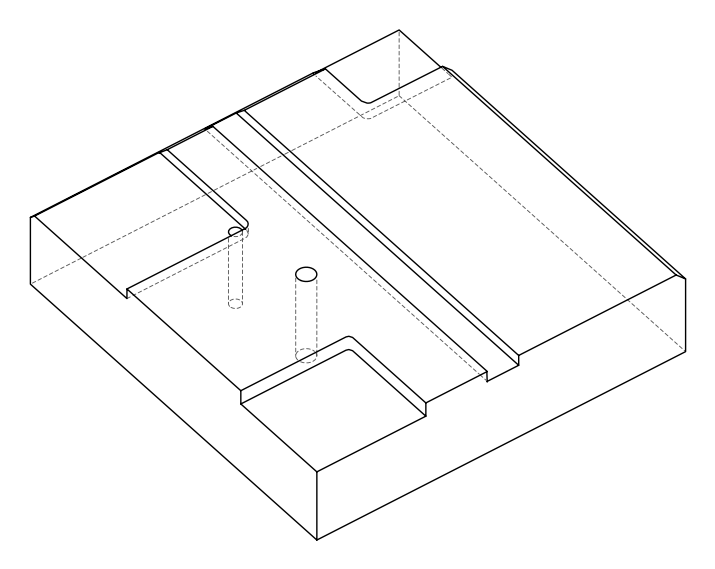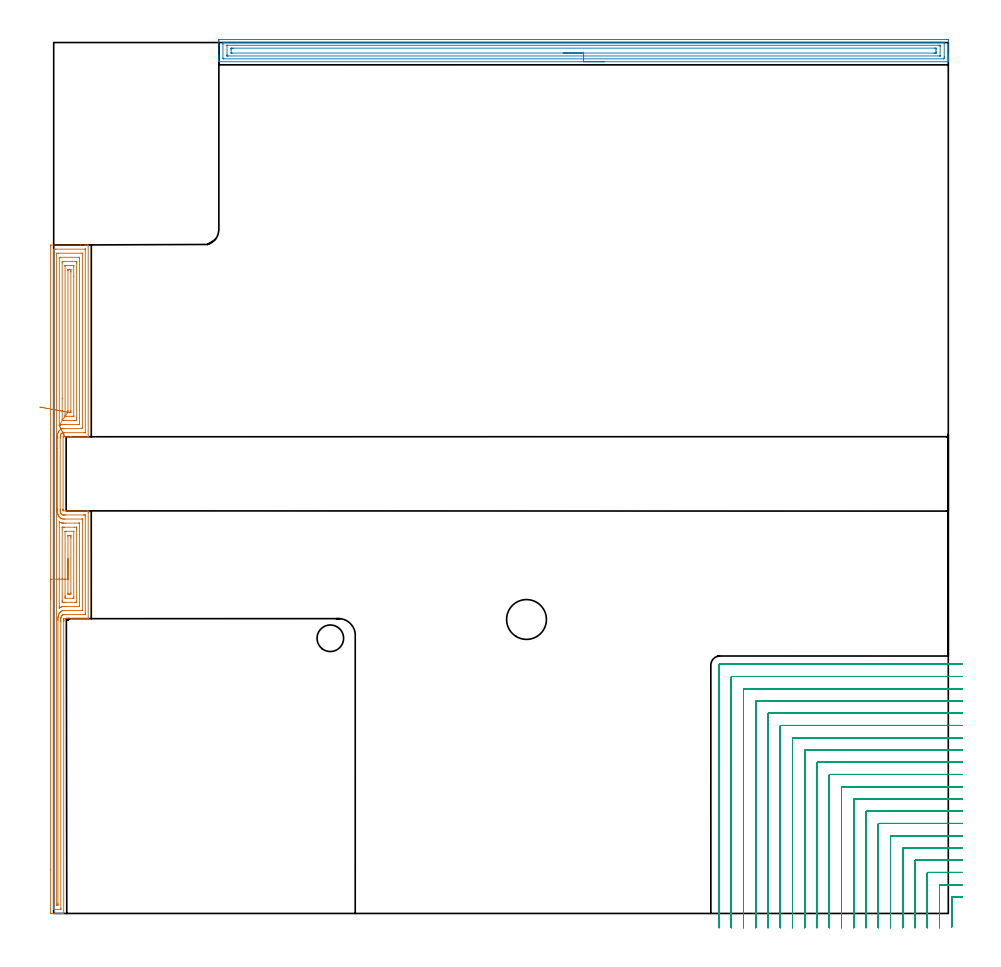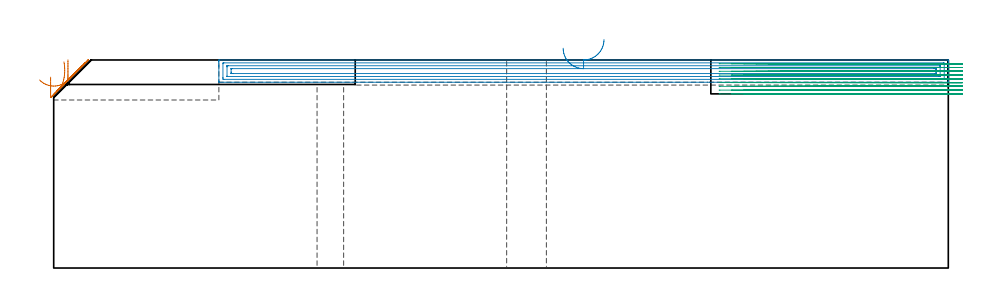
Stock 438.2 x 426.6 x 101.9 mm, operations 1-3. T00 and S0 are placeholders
(PLAN: 14 operations, 10 tool changes, 113.9 min)
(1 AREA_MILL | FG_CHAMFER_SURFACE | UGT0205_001 | 13.08 min | 55670 mm3)
(2 AREA_MILL_1 | FG_CHAMFER_SURFACE_1 | UGT0205_001 | 11.69 min | 21578 mm3)
(3 MILL_CORNER_NOTCH_RECTANGULAR | CORNER_NOTCH_RECTANGULAR | NXT0201_009 | Follow Part, ap 2, ae 75% | 52.9 min | 243412 mm3)
(4 MILL_CORNER_NOTCH_RECTANGULAR_1 | CORNER_NOTCH_RECTANGULAR_1 | UGT0201_132 | Follow Part, ap 3.5, ae 75% | 18.24 min | 235137 mm3)
(5 MILL_CORNER_NOTCH_RECTANGULAR_2 | CORNER_NOTCH_RECTANGULAR_2 | UGT0201_132 | Follow Part, ap 3.5, ae 75% | 11.95 min | 155379 mm3)
(6 MILL_RECTANGULAR_SLOT | SLOT_RECTANGULAR | UGT0201_004 | Follow Part, ap 8, ae 75% | 3.99 min | 190510 mm3)
(7 SPOT_DRILL | STEP1HOLE | NXT0321_9005460120000 | 0.03 min | 118 mm3)
(8 SPOT_DRILL_1 | STEP1HOLE_1 | NXT0321_9005460120000 | 0.05 min | 190 mm3)
(9 DRILL_BLIND_HOLE_INTO_CENTER | STEP1HOLE | UGT0301_198 | 0.06 min | 502 mm3)
(10 GUN_DRILL_THROUGH_HOLE | STEP1HOLE | UGT0307_003 | 0.45 min | 3038 mm3)
(11 DRILL_TO_ENLARGE_THROUGH_HOLE | STEP1HOLE | NXT0301_101 | 0.39 min | 8387 mm3)
(12 DRILL_BLIND_HOLE_INTO_CENTER_1 | STEP1HOLE_1 | UGT0301_198 | 0.06 min | 358 mm3)
(13 GUN_DRILL_THROUGH_HOLE_1 | STEP1HOLE_1 | UGT0307_003 | 0.51 min | 3526 mm3)
(14 SPADE_DRILL_TO_ENLARGE_THROUGH_HOLE | STEP1HOLE_1 | UGT0306_010 | 0.44 min | 26296 mm3)
(TOOL UGT0205_001 | Chamfer Mill 20 x 3 x 45 deg. | D20 FL50 Z2)
(TOOL NXT0201_009 | ENDMILL 8mm [2P460-0800-NA 1630] | D8 FL26 Z6)
(TOOL UGT0201_132 | Carbide End Mill 14.0 | D14 FL30 Z4)
(TOOL UGT0201_004 | End Mill 32 mm | D32 FL53 Z6)
(TOOL NXT0321_9005460120000 | NC Spot Drill, 142deg, 12mm, Carbide, Uncoated | D12 PA142 FL30 Z2)
(TOOL UGT0301_198 | Twist Drill 7.9 mm | D7.9 PA118 FL73 Z2)
(TOOL UGT0307_003 | Gun Drill 7 mm | D7 PA130 FL24 Z1)
(TOOL NXT0301_101 | Carbide Drill 13mm [860.1-1300-104A1-MM 2214] | D13 PA140 FL123 Z2)
(TOOL UGT0306_010 | Spade Drill 19.5mm | D19.5 PA132 FL10 Z2)
(OP 1 AREA_MILL)
G17 G21 G94 G90
T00 M6
G54
G17 G0 G90 X-1.5 Y153.7 S1061 M3
G43 Z111.9 H0
Z93.5
G94 G1 Y153.738 Z92.628 F250.
Y153.852 Z91.764
Y154.041 Z90.912
Y154.303 Z90.08
Y154.637 Z89.274
Y155.04 Z88.5
Y155.508 Z87.764
Y156.04 Z87.072
Y156.629 Z86.429
Y157.272 Z85.84
Y157.964 Z85.308
Y158.7 Z84.84
Y159.474 Z84.437
Y160.28 Z84.103
Y161.112 Z83.841
Y161.964 Z83.652
Y162.828 Z83.538
Y163.7 Z83.5
Y326.779
X-1.495 Y327.257 Z83.503
X-1.492 Y327.39 Z83.506
X-1.355 Y327.4 Z83.643
X13.24 Z98.235
X15.265 Z100.261
X15.608 Z100.603
X16.295 Z101.294
X16.578 Z101.577
X16.741 Y327.398 Z101.734
X16.898 Y327.39 Z101.888
X16.9 Y327.225 Z101.9
Y233.846
X16.894 Y233.51 Z101.892
X16.58 Y233.5 Z101.578
X8.579 Z93.578
X8.238 Z93.233
X4.891 Y233.501 Z89.885
X4.889 Y233.502
X4.885 Y233.501
X4.724 Y233.5 Z89.724
X4.6 Z89.6
Y197.944
X4.601 Y197.854 Z89.598
X4.6 Y197.764
Y197.757 Z89.6
X4.605 Y197.719 Z89.593
X4.604 Y197.7 Z89.595
X4.606 Y197.697 Z89.594
X4.605 Y197.694
X4.602 Y197.656 Z89.597
X4.6 Y197.445 Z89.6
Y197.2
X16.487 Z101.487
X16.893 Y197.19 Z101.893
X16.9 Y196.316 Z101.9
Y144.488
X16.895 Y144.41 Z101.891
X16.778 Y144.4 Z101.775
X5.064 Z90.063
X5.053 Z90.05
X5.05 Z90.048
X5.042 Z90.042
X4.9 Z89.9
Y143.821
X4.906 Y143.594 Z89.889
X4.902 Y143.591 Z89.893
X4.9 Y143.567 Z89.9
Y143.541
X4.901 Y143.54 Z89.896
X4.909 Y143.536 Z89.884
X4.905 Y143.522 Z89.89
X4.9 Y143.503 Z89.9
Y143.475 Z89.899
X4.899 Y143.459
X4.901 Y143.458 Z89.896
X4.909 Y143.455 Z89.881
Y143.437 Z89.882
X4.9 Y143.148 Z89.9
Y0.174
X4.898 Y0.01 Z89.889
X4.796 Y0.005 Z89.788
X4.342 Y0. Z89.341
X3.993 Z88.992
X3.306 Z88.302
X2.085 Z87.082
X0.67 Z85.666
X-1.069 Z83.927
X-1.492 Y0.01 Z83.505
X-1.496 Y0.206 Z83.502
X-1.499 Y0.621 Z83.501
X-1.5 Y21.374 Z83.5
Y163.7
X-0.086 Z84.914
X-0.085 Y324.866 Z84.915
X-0.084 Y324.992 Z84.916
X-0.079 Y325.367 Z84.921
X0.278 Y325.391 Z85.278
X0.67 Y325.396 Z85.67
X1.148 Y325.4 Z86.148
X15.406 Y325.399 Z100.406
X15.438 Y325.398 Z100.438
X15.473 Y325.393 Z100.473
X15.479 Y325.389 Z100.479
X15.482 Y325.382 Z100.482
X15.484 Y325.354 Z100.484
X15.486 Y325.116 Z100.486
Y324.992
X15.485 Y235.633 Z100.485
X15.484 Y235.537 Z100.484
X15.482 Y235.515 Z100.482
X15.481 Y235.511 Z100.481
X15.429 Y235.508 Z100.429
X15.254 Y235.503 Z100.254
X14.992 Y235.5 Z99.992
X14.861 Z99.861
X5.195 Z90.195
X5.064 Y235.498 Z90.064
X4.69 Y235.491 Z89.69
X4.507 Y235.486 Z89.507
X4.355 Y235.46 Z89.355
X4.185 Y235.402 Z89.185
X3.932 Y235.252 Z88.932
X3.797 Y235.134 Z88.797
X3.672 Y234.996 Z88.672
X3.499 Y234.74 Z88.499
X3.433 Y234.611 Z88.433
X3.306 Y234.288 Z88.306
X3.226 Y233.928 Z88.226
X3.214 Y233.846 Z88.214
X3.193 Y233.46 Z88.193
X3.187 Y233.074 Z88.187
X3.186 Y232.953 Z88.186
Y198.103
X3.187 Y197.331 Z88.187
X3.19 Y197.209 Z88.19
X3.195 Y197.09 Z88.195
X3.21 Y196.894 Z88.21
X3.24 Y196.69 Z88.24
X3.306 Y196.399 Z88.306
X3.333 Y196.316 Z88.333
X3.349 Y196.273 Z88.349
X3.504 Y195.952 Z88.504
X3.687 Y195.685 Z88.687
X3.849 Y195.517 Z88.849
X3.966 Y195.422 Z88.966
X4.185 Y195.298 Z89.185
X4.368 Y195.236 Z89.368
X4.569 Y195.21 Z89.569
X4.734 Y195.206 Z89.734
X5.064 Y195.202 Z90.064
X5.282 Y195.2 Z90.282
X5.943 Z90.943
X14.73 Y195.199 Z99.73
X14.95 Z99.95
X15.432 Y195.19 Z100.432
X15.479 Y195.181 Z100.479
X15.481 Y195.113 Z100.481
X15.484 Y194.96 Z100.484
X15.486 Y194.653 Z100.486
Y194.529
X15.485 Y147.294 Z100.485
Y147.169
X15.478 Y146.407 Z100.478
X14.73 Y146.401 Z99.73
X14.607 Y146.4 Z99.607
X5.82 Z90.82
X5.064 Y146.398 Z90.064
X4.944 Y146.397 Z89.944
X4.825 Y146.387 Z89.825
X4.675 Y146.364 Z89.675
X4.422 Y146.275 Z89.422
X4.275 Y146.183 Z89.275
X4.185 Y146.114 Z89.185
X4.041 Y145.976 Z89.041
X3.948 Y145.866 Z88.948
X3.849 Y145.723 Z88.849
X3.772 Y145.589 Z88.772
X3.676 Y145.382 Z88.676
X3.583 Y145.101 Z88.583
X3.525 Y144.825 Z88.525
X3.494 Y144.488 Z88.494
X3.491 Y144.301 Z88.491
X3.487 Y143.594 Z88.487
X3.486 Y142.883 Z88.486
X3.485 Y2.408 Z88.485
X3.483 Y2.228 Z88.483
X3.479 Y2.045 Z88.479
X3.476 Y2.009 Z88.476
X3.456 Y2.007 Z88.456
X3.407 Y2.003 Z88.407
X3.306 Y2.001 Z88.306
X-0.006 Z84.994
X-0.038 Y2.002 Z84.962
X-0.073 Y2.007 Z84.927
X-0.079 Y2.011 Z84.921
X-0.082 Y2.018 Z84.918
X-0.084 Y2.046 Z84.916
X-0.086 Y2.284 Z84.914
Y2.408
Y163.7
X1.328 Z86.328
X1.329 Y323.204 Z86.329
X1.331 Y323.316 Z86.331
X1.334 Y323.371 Z86.334
X1.336 Y323.39 Z86.336
X1.362 Y323.395 Z86.362
X1.549 Y323.398 Z86.549
X2.235 Y323.4 Z87.235
X13.659 Z98.659
X13.851 Y323.397 Z98.851
X14.043 Y323.392 Z99.043
X14.063 Y323.39 Z99.063
X14.066 Y323.377 Z99.066
X14.069 Y323.339 Z99.069
X14.071 Y323.279 Z99.071
Y323.204
Y237.865
X14.07 Y237.716 Z99.07
X14.067 Y237.596 Z99.067
X14.065 Y237.522 Z99.065
X14.049 Y237.51 Z99.049
X13.851 Y237.503 Z98.851
X13.772 Y237.501 Z98.772
X4.987 Y237.499 Z89.987
X4.587 Y237.488 Z89.587
X4.389 Y237.479 Z89.389
X4.185 Y237.452 Z89.185
X4.158 Y237.448 Z89.158
X4.046 Y237.421 Z89.046
X3.742 Y237.301 Z88.742
X3.636 Y237.246 Z88.636
X3.535 Y237.188 Z88.535
X3.306 Y237.046 Z88.306
X3.027 Y236.812 Z88.027
X2.761 Y236.527 Z87.761
X2.619 Y236.332 Z87.619
X2.428 Y236.045 Z87.428
X2.285 Y235.779 Z87.285
X2.217 Y235.633 Z87.217
X2.03 Y235.145 Z87.03
X1.925 Y234.74 Z86.925
X1.856 Y234.428 Z86.856
X1.817 Y234.159 Z86.817
X1.796 Y233.846 Z86.796
X1.783 Y233.609 Z86.783
X1.774 Y232.953 Z86.774
X1.773 Y232.725 Z86.773
X1.772 Y227.728 Z86.772
Y198.103
X1.773 Y197.876 Z86.773
X1.779 Y197.209 Z86.779
X1.783 Y196.971 Z86.783
X1.807 Y196.636 Z86.807
X1.85 Y196.316 Z86.85
X1.929 Y195.929 Z86.929
X2.002 Y195.646 Z87.002
X2.074 Y195.422 Z87.074
X2.177 Y195.167 Z87.177
X2.428 Y194.654 Z87.428
X2.506 Y194.529 Z87.506
X2.673 Y194.279 Z87.673
X2.953 Y193.967 Z87.953
X3.277 Y193.665 Z88.277
X3.306 Y193.643 Z88.306
X3.318 Y193.635 Z88.318
X3.634 Y193.457 Z88.634
X3.889 Y193.342 Z88.889
X4.185 Y193.253 Z89.185
X4.603 Y193.21 Z89.603
X5.064 Y193.204 Z90.064
X5.491 Y193.2 Z90.491
X13.851 Y193.199 Z98.851
X14.001 Y193.197 Z99.001
X14.055 Y193.193 Z99.055
X14.064 Y193.191 Z99.064
X14.067 Y193.169 Z99.067
X14.069 Y193.115 Z99.069
X14.071 Y192.966 Z99.071
Y192.741
Y148.732
X14.069 Y148.507 Z99.069
X14.067 Y148.444 Z99.067
X14.064 Y148.412 Z99.064
X14.054 Y148.41 Z99.054
X13.987 Y148.405 Z98.987
X13.851 Y148.402 Z98.851
X13.519 Y148.4 Z98.519
X5.612 Y148.399 Z90.612
X5.064 Y148.391 Z90.064
X4.747 Y148.385 Z89.747
X4.482 Y148.346 Z89.482
X4.185 Y148.25 Z89.185
X4.05 Y148.2 Z89.05
X3.784 Y148.062 Z88.784
X3.501 Y147.865 Z88.501
X3.306 Y147.688 Z88.306
X3.058 Y147.421 Z88.058
X2.87 Y147.169 Z87.87
X2.699 Y146.893 Z87.699
X2.628 Y146.766 Z87.628
X2.428 Y146.338 Z87.428
X2.41 Y146.293 Z87.41
X2.404 Y146.275 Z87.404
X2.286 Y145.9 Z87.286
X2.213 Y145.6 Z87.213
X2.167 Y145.382 Z87.167
X2.124 Y145.091 Z87.124
X2.099 Y144.822 Z87.099
X2.08 Y144.488 Z87.08
X2.073 Y143.955 Z87.073
X2.071 Y143.594 Z87.071
Y5.089
X2.07 Y4.559 Z87.07
X2.067 Y4.196 Z87.067
X2.065 Y4.064 Z87.065
X2.056 Y4.01 Z87.056
X1.934 Y4.006 Z86.934
X1.74 Y4.001 Z86.74
X1.549 Y4.003 Z86.549
X1.357 Y4.008 Z86.357
X1.337 Y4.01 Z86.337
X1.334 Y4.023 Z86.334
X1.331 Y4.061 Z86.331
X1.329 Y4.121 Z86.329
Y4.196
X1.328 Y163.7 Z86.328
X2.743 Z87.743
Y191.527
X2.745 Y191.719 Z87.745
X2.747 Y191.786 Z87.747
X2.748 Y191.793 Z87.748
X2.763 Y191.788 Z87.763
X2.805 Y191.768 Z87.805
X2.948 Y191.689 Z87.948
X3.159 Y191.573 Z88.159
X3.306 Y191.505 Z88.306
X3.529 Y191.408 Z88.529
X3.837 Y191.309 Z88.837
X4.039 Y191.264 Z89.039
X4.185 Y191.248 Z89.185
X4.501 Y191.217 Z89.501
X4.818 Y191.204 Z89.818
X5.064 Y191.202 Z90.064
X5.701 Y191.2 Z90.701
X12.335 Y191.199 Z97.335
X12.496 Y191.196 Z97.496
X12.624 Y191.19 Z97.624
X12.652 Y191.187 Z97.652
X12.653 Y191.177 Z97.653
X12.655 Y191.145 Z97.655
X12.657 Y190.954 Z97.657
Y150.743
X12.655 Y150.457 Z97.655
X12.653 Y150.422 Z97.653
X12.651 Y150.412 Z97.651
X12.632 Y150.409 Z97.632
X12.543 Y150.403 Z97.543
X12.43 Y150.4 Z97.43
X5.943 Y150.399 Z90.943
X5.404 Y150.397 Z90.404
X5.064 Y150.39 Z90.064
X4.555 Y150.367 Z89.555
X4.185 Y150.301 Z89.185
X3.848 Y150.192 Z88.848
X3.618 Y150.104 Z88.618
X3.306 Y149.948 Z88.306
X3.243 Y149.914 Z88.243
X3.136 Y149.849 Z88.136
X2.754 Y149.585 Z87.754
X2.75 Y149.62 Z87.75
X2.746 Y149.7 Z87.746
X2.744 Y149.849 Z87.744
X2.743 Y150.029 Z87.743
Y150.423
Y163.7
X4.157 Z89.157
Y188.274
X4.159 Y189.167 Z89.159
X4.16 Y189.193 Z89.16
X4.163 Y189.216 Z89.163
X4.185 Y189.223 Z89.185
X5.031 Y189.2 Z90.031
X5.064 Z90.064
X10.304 Z95.304
X11.185 Y189.198 Z96.185
X11.215 Y189.193 Z96.215
X11.237 Y189.187 Z96.237
X11.239 Y189.167 Z96.239
X11.241 Y189.14 Z96.241
X11.243 Y188.274 Z96.243
X11.242 Y152.502 Z96.242
X11.241 Y152.473 Z96.241
X11.236 Y152.422 Z96.236
X11.215 Y152.41 Z96.215
X10.463 Y152.401 Z95.463
X10.336 Y152.4 Z95.336
X5.943 Z90.943
X5.194 Y152.397 Z90.194
X5.064 Y152.392 Z90.064
X4.361 Y152.352 Z89.361
X4.185 Y152.337 Z89.185
X4.161 Y152.53 Z89.161
X4.159 Y152.557 Z89.159
X4.157 Y153.424 Z89.157
Y163.7
X5.571 Z90.571
Y186.99
X5.573 Y187.091 Z90.573
X5.576 Y187.157 Z90.576
X5.578 Y187.188 Z90.578
X5.593 Y187.19 Z90.593
X5.943 Y187.197 Z90.943
X6.12 Y187.2 Z91.12
X9.636 Y187.199 Z94.636
X9.79 Y187.192 Z94.79
X9.823 Y187.19 Z94.823
X9.825 Y187.171 Z94.825
X9.827 Y187.146 Z94.827
X9.828 Y187.003 Z94.828
Y155.211
X9.827 Y154.835 Z94.827
X9.823 Y154.456 Z94.823
X9.822 Y154.414 Z94.822
X9.805 Y154.41 Z94.805
X9.756 Y154.405 Z94.756
X9.657 Y154.402 Z94.657
X9.457 Y154.4 Z94.457
X9.376 Z94.376
X5.86 Y154.401 Z90.86
X5.586 Y154.41 Z90.586
X5.578 Y154.497 Z90.578
X5.575 Y154.691 Z90.575
X5.572 Y155.211 Z90.572
X5.571 Y155.589 Z90.571
Y163.7
X6.985 Z91.985
X6.986 Y184.699 Z91.986
X6.988 Y185.063 Z91.988
X6.99 Y185.153 Z91.99
X6.992 Y185.189 Z91.992
X7.044 Y185.192 Z92.044
X7.21 Y185.198 Z92.21
X7.7 Y185.199 Z92.7
X8.088 Y185.198 Z93.088
X8.348 Y185.192 Z93.348
X8.406 Y185.19 Z93.406
X8.409 Y185.089 Z93.409
X8.413 Y184.867 Z93.413
X8.414 Y184.699 Z93.414
X8.415 Y183.972 Z93.415
X8.414 Y156.998 Z93.414
X8.412 Y156.635 Z93.412
X8.409 Y156.454 Z93.409
X8.408 Y156.417 Z93.408
X8.371 Y156.41 Z93.371
X8.285 Y156.404 Z93.285
X7.7 Y156.401 Z92.7
X7.408 Z92.408
X7.039 Y156.408 Z92.039
X7. Y156.41 Z92.
X6.992 Y156.455 Z91.992
X6.989 Y156.58 Z91.989
X6.986 Y156.831 Z91.986
X6.985 Y163.7 Z91.985
Y164.572 Z92.023
Y165.436 Z92.137
Y166.288 Z92.326
Y167.12 Z92.588
Y167.926 Z92.922
Y168.7 Z93.325
Y169.436 Z93.794
Y170.128 Z94.325
Y170.771 Z94.914
Y171.36 Z95.557
Y171.892 Z96.25
Y172.36 Z96.985
Y172.763 Z97.759
Y173.097 Z98.565
Y173.359 Z99.397
Y173.548 Z100.249
Y173.662 Z101.114
Y173.7 Z101.985
G0 Z111.9
X5.011 Y234.407
Z100.969
G1 X5.155 Y234.119 Z100.159
X5.267 Y233.896 Z99.323
X5.346 Y233.738 Z98.468
X5.391 Y233.648 Z97.602
X5.403 Y233.626 Z96.73
X5.38 Y233.672 Z95.859
X5.323 Y233.785 Z94.996
X5.232 Y233.965 Z94.147
X5.109 Y234.211 Z93.319
X4.954 Y234.52 Z92.518
X4.769 Y234.89 Z91.75
X4.554 Y235.319 Z91.022
X4.311 Y235.803 Z90.338
X4.042 Y236.339 Z89.703
X3.75 Y236.922 Z89.124
X3.437 Y237.547 Z88.603
X3.104 Y238.211 Z88.145
X2.754 Y238.908 Z87.754
X2.749 Y238.918 Z87.749
X2.746 Y238.964 Z87.746
X2.744 Y239.042 Z87.744
X2.743 Y239.208 Z87.743
Y239.624
Y321.097
X2.745 Y321.288 Z87.745
X2.747 Y321.357 Z87.747
X2.749 Y321.388 Z87.749
X2.769 Y321.39 Z87.769
X2.876 Y321.395 Z87.876
X3.306 Y321.4 Z88.306
X12.111 Z97.111
X12.524 Y321.396 Z97.524
X12.627 Y321.392 Z97.627
X12.648 Y321.39 Z97.648
X12.651 Y321.377 Z97.651
X12.654 Y321.341 Z97.654
X12.656 Y321.259 Z97.656
X12.657 Y320.844 Z97.657
Y320.524
Y240.422
X12.655 Y240.101 Z97.655
X12.652 Y239.534 Z97.652
X12.643 Y239.509 Z97.643
X12.61 Y239.506 Z97.61
X12.537 Y239.503 Z97.537
X12.389 Y239.501 Z97.389
X12.093 Y239.5 Z97.093
X5.655 Z90.655
X5.064 Y239.498 Z90.064
X4.781 Y239.495 Z89.781
X4.484 Y239.484 Z89.484
X4.185 Y239.459 Z89.185
X3.973 Y239.423 Z88.973
X3.676 Y239.342 Z88.676
X3.293 Y239.208 Z88.293
X2.754 Y238.908 Z87.754
X4.185 Y241.482 Z89.185
X4.159 Y241.888 Z89.159
X4.158 Y241.916 Z89.158
X4.157 Y252.165 Z89.157
Y318.736
X4.158 Y318.764 Z89.158
X4.185 Y319.39 Z89.185
X4.415 Y319.397 Z89.415
X5.064 Y319.4 Z90.064
X5.29 Z90.29
X10.564 Y319.399 Z95.564
X11.215 Y319.39 Z96.215
X11.242 Y318.736 Z96.242
Y318.708
X11.243 Y242.782 Z96.243
X11.242 Y241.888 Z96.242
X11.241 Y241.862 Z96.241
X11.215 Y241.51 Z96.215
X10.716 Y241.502 Z95.716
X10.336 Y241.501 Z95.336
X9.839 Y241.5 Z94.839
X5.943 Z90.943
X5.446 Z90.446
X5.064 Y241.497 Z90.064
X4.575 Y241.492 Z89.575
X4.185 Y241.482 Z89.185
X5.578 Y243.514 Z90.578
X5.576 Y243.55 Z90.576
X5.574 Y243.676 Z90.574
X5.572 Y244.053 Z90.572
X5.571 Y316.949 Z90.571
X5.573 Y317.326 Z90.573
X5.575 Y317.38 Z90.575
X5.578 Y317.389 Z90.578
X5.584 Y317.393 Z90.584
X5.61 Y317.396 Z90.61
X5.721 Y317.399 Z90.721
X9.605 Z94.605
X9.723 Y317.397 Z94.723
X9.801 Y317.393 Z94.801
X9.819 Y317.39 Z94.819
X9.822 Y317.375 Z94.822
X9.824 Y317.327 Z94.824
X9.828 Y316.949 Z94.828
X9.829 Y312.123 Z94.829
X9.828 Y243.676 Z94.828
X9.827 Y243.581 Z94.827
X9.825 Y243.535 Z94.825
X9.823 Y243.518 Z94.823
X9.802 Y243.51 Z94.802
X9.628 Y243.502 Z94.628
X9.457 Y243.501 Z94.457
X8.751 Y243.5 Z93.751
X6.115 Z91.115
X5.943 Y243.501 Z90.943
X5.77 Y243.504 Z90.77
X5.655 Y243.508 Z90.655
X5.578 Y243.514 Z90.578
X6.992 Y245.524 Z91.992
X6.986 Y246.356 Z91.986
Y314.995
X6.987 Y315.162 Z91.987
X6.99 Y315.343 Z91.99
X6.992 Y315.38 Z91.992
X7.077 Y315.39 Z92.077
X7.232 Y315.395 Z92.232
X7.467 Y315.399 Z92.467
X7.7 Y315.4 Z92.7
X8.347 Y315.398 Z93.347
X8.389 Y315.394 Z93.389
X8.402 Y315.391 Z93.402
X8.408 Y315.336 Z93.408
X8.411 Y315.162 Z93.411
X8.414 Y314.436 Z93.414
X8.415 Y314.269 Z93.415
X8.414 Y246.356 Z93.414
X8.411 Y245.633 Z93.411
X8.408 Y245.528 Z93.408
X8.405 Y245.509 Z93.405
X8.384 Y245.507 Z93.384
X8.331 Y245.504 Z93.331
X8.121 Y245.501 Z93.121
X7.7 Y245.5 Z92.7
X7.663 Z92.663
X7.267 Y245.506 Z92.267
X7.069 Y245.51 Z92.069
X6.992 Y245.524 Z91.992
X6.355 Y245.641 Z91.408
X5.67 Y245.767 Z90.883
X4.942 Y245.901 Z90.42
X4.178 Y246.042 Z90.024
X3.383 Y246.188 Z89.697
X2.562 Y246.339 Z89.441
X1.723 Y246.493 Z89.26
X0.871 Y246.65 Z89.153
X0.014 Y246.808 Z89.122
X-0.843 Y246.965 Z89.167
X-1.693 Y247.122 Z89.288
X-2.529 Y247.276 Z89.484
X-3.345 Y247.426 Z89.754
X-4.135 Y247.571 Z90.094
X-4.892 Y247.71 Z90.503
X-5.612 Y247.843 Z90.978
X-6.288 Y247.967 Z91.515
X-6.916 Y248.083 Z92.11
G0 Z111.9
M5
M2
(OP 2 AREA_MILL_1)
G17 G21 G94 G90
T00 M6
G54
G17 G0 G90 X269.55 Y417.2 S1061 M3
G43 Z111.9 H0
G94 G1 X269.512 Z111.028 F250.
X269.398 Z110.163
X269.209 Z109.312
X268.947 Z108.48
X268.613 Z107.674
X268.21 Z106.9
X267.742 Z106.164
X267.21 Z105.472
X266.621 Z104.829
X265.978 Z104.24
X265.286 Z103.708
X264.55 Z103.24
X263.776 Z102.837
X262.97 Z102.503
X262.138 Z102.241
X261.286 Z102.052
X260.422 Z101.938
X259.55 Z101.9
X81.059
X80.91 Y417.203 Z101.888
X80.906 Y417.239 Z101.852
X80.9 Y417.599 Z101.5
Y418.014 Z101.085
Y418.649 Z100.446
Y419.855 Z99.242
Y420.427 Z98.667
Y427.54 Z91.557
X80.902 Y427.828 Z91.269
X80.91 Y428.092 Z91.006
X81.174 Y428.099 Z90.999
X437.595 Y428.1 Z91.
X437.929 Y428.097 Z91.002
X438.19 Y428.092 Z91.006
X438.2 Y427.826 Z91.271
Y420.427 Z98.667
Y419.855 Z99.242
Y419.538 Z99.558
Y418.966 Z100.13
Y418.649 Z100.446
Y418.014 Z101.085
Y417.599 Z101.5
X438.194 Y417.239 Z101.852
X438.19 Y417.203 Z101.888
X438.041 Y417.2 Z101.9
X259.55
Y418.614 Z100.486
X83.324 Y418.615 Z100.485
X83.29 Y418.617 Z100.483
X82.91 Y418.649 Z100.451
X82.901 Y419.036 Z100.064
X82.9 Y425.762 Z93.338
X82.901 Y426.15 Z92.95
X82.91 Y426.651 Z92.449
X83.258 Y426.684 Z92.416
X83.29 Y426.685 Z92.415
X435.776
X435.81 Y426.683 Z92.417
X436.19 Y426.651 Z92.449
X436.199 Y426.264 Z92.836
X436.2 Y419.538 Z99.562
X436.199 Y419.15 Z99.95
X436.19 Y418.649 Z100.451
X435.842 Y418.616 Z100.484
X435.81 Y418.615 Z100.485
X259.55 Y418.614 Z100.486
Y420.028 Z99.072
X85.475 Y420.029 Z99.071
X85.075 Y420.031 Z99.069
X84.943 Y420.033 Z99.067
X84.924 Y420.035 Z99.065
X84.91 Y420.046 Z99.054
X84.905 Y420.136 Z98.964
X84.902 Y420.252 Z98.848
X84.9 Y420.427 Z98.673
Y420.602 Z98.498
X84.901 Y425.046 Z94.054
X84.907 Y425.222 Z93.878
X84.91 Y425.266 Z93.834
X84.926 Y425.267 Z93.833
X84.975 Y425.27 Z93.83
X85.075 Y425.271 Z93.829
X433.625
X434.025 Y425.269 Z93.831
X434.157 Y425.267 Z93.833
X434.176 Y425.265 Z93.835
X434.19 Y425.254 Z93.846
X434.194 Y425.164 Z93.936
X434.198 Y425.048 Z94.052
X434.2 Y424.873 Z94.227
Y424.698 Z94.402
X434.199 Y420.254 Z98.846
X434.192 Y420.078 Z99.022
X434.19 Y420.035 Z99.065
X434.174 Y420.033 Z99.067
X434.125 Y420.03 Z99.07
X434.025 Y420.029 Z99.071
X259.55 Y420.028 Z99.072
Y421.443 Z97.657
X87.626
X86.965 Y421.445 Z97.655
X86.927 Y421.447 Z97.653
X86.912 Y421.449 Z97.651
X86.91 Y421.466 Z97.634
X86.904 Y421.565 Z97.535
X86.901 Y421.765 Z97.335
X86.9 Y423.095 Z96.005
X86.902 Y423.519 Z95.581
X86.906 Y423.732 Z95.368
X86.91 Y423.837 Z95.263
X86.916 Y423.851 Z95.249
X86.937 Y423.853 Z95.247
X86.989 Y423.855 Z95.245
X87.753 Y423.857 Z95.243
X87.879
X431.474
X432.135 Y423.855 Z95.245
X432.173 Y423.853 Z95.247
X432.188 Y423.851 Z95.249
X432.19 Y423.834 Z95.266
X432.195 Y423.735 Z95.365
X432.199 Y423.535 Z95.565
X432.2 Y423.134 Z95.966
Y422.205 Z96.895
X432.198 Y421.781 Z97.319
X432.194 Y421.568 Z97.532
X432.19 Y421.463 Z97.637
X432.184 Y421.449 Z97.651
X432.163 Y421.447 Z97.653
X432.111 Y421.445 Z97.655
X431.347 Y421.443 Z97.657
X431.221
X259.55
X258.678 Z97.695
X257.814 Z97.809
X256.962 Z97.998
X256.13 Z98.26
X255.324 Z98.594
X254.55 Z98.997
X253.814 Z99.466
X253.122 Z99.997
X252.479 Z100.586
X251.89 Z101.229
X251.358 Z101.922
X250.89 Z102.657
X250.487 Z103.431
X250.153 Z104.237
X249.891 Z105.069
X249.702 Z105.921
X249.588 Z106.786
X249.55 Z107.657
G0 Z111.9
M5
M2
(OP 3 MILL_CORNER_NOTCH_RECTANGULAR)
G17 G21 G94 G90
T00 M6
G54
G17 G0 G90 X445.2 Y8.1 S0 M3
G43 Z111.9 H1
Z100.055
G94 G1 X442.2 F250.
X440.293 F500.
G3 X439.9 Y7.707 R0.4
G1 Y-3.621
Y-6.621 F250.
G0 Z111.9
X445.2 Y14.1
Z100.055
G1 X442.2
X434.293 F500.
G3 X433.9 Y13.707 R0.4
G1 Y-4.
Y-7. F250.
G0 Z111.9
X445.2 Y20.1
Z100.055
G1 X442.2
X428.293 F500.
G3 X427.9 Y19.707 R0.4
G1 Y-4.
Y-7. F250.
G0 Z111.9
X445.2 Y26.1
Z100.055
G1 X442.2
X422.294 F500.
G3 X421.9 Y25.706 R0.4
G1 Y-4.
Y-7. F250.
G0 Z111.9
X445.2 Y32.1
Z100.055
G1 X442.2
X416.294 F500.
G3 X415.9 Y31.706 R0.4
G1 Y-4.
Y-7. F250.
G0 Z111.9
X445.2 Y38.1
Z100.055
G1 X442.2
X410.294 F500.
G3 X409.9 Y37.706 R0.4
G1 Y-4.
Y-7. F250.
G0 Z111.9
X445.2 Y44.1
Z100.055
G1 X442.2
X404.294 F500.
G3 X403.9 Y43.706 R0.4
G1 Y-4.
Y-7. F250.
G0 Z111.9
X445.2 Y50.1
Z100.055
G1 X442.2
X398.295 F500.
G3 X397.9 Y49.705 R0.4
G1 Y-4.
Y-7. F250.
G0 Z111.9
X445.2 Y56.1
Z100.055
G1 X442.2
X392.295 F500.
G3 X391.9 Y55.705 R0.4
G1 Y-4.
Y-7. F250.
G0 Z111.9
X445.2 Y62.1
Z100.055
G1 X442.2
X386.295 F500.
G3 X385.9 Y61.705 R0.4
G1 Y-4.
Y-7. F250.
G0 Z111.9
X445.2 Y68.1
Z100.055
G1 X442.2
X380.295 F500.
G3 X379.9 Y67.705 R0.4
G1 Y-4.
Y-7. F250.
G0 Z111.9
X445.2 Y74.1
Z100.055
G1 X442.2
X374.295 F500.
G3 X373.9 Y73.705 R0.4
G1 Y-4.
Y-7. F250.
G0 Z111.9
X445.2 Y80.1
Z100.055
G1 X442.2
X368.296 F500.
G3 X367.9 Y79.704 R0.4
G1 Y-4.
Y-7. F250.
G0 Z111.9
X445.2 Y86.1
Z100.055
G1 X442.2
X362.296 F500.
G3 X361.9 Y85.704 R0.4
G1 Y-4.
Y-7. F250.
G0 Z111.9
X445.2 Y92.1
Z100.055
G1 X442.2
X356.296 F500.
G3 X355.9 Y91.704 R0.4
G1 Y-4.
Y-7. F250.
G0 Z111.9
X445.2 Y98.1
Z100.055
G1 X442.2
X350.296 F500.
G3 X349.9 Y97.704 R0.4
G1 Y-4.
Y-7. F250.
G0 Z111.9
X445.2 Y104.1
Z100.055
G1 X442.2
X344.296 F500.
G3 X343.9 Y103.704 R0.4
G1 Y-4.
Y-7. F250.
G0 Z111.9
X445.2 Y110.1
Z100.055
G1 X442.2
X338.297 F500.
G3 X337.9 Y109.703 R0.4
G1 Y-4.
Y-7. F250.
G0 Z111.9
X445.2 Y116.1
Z100.055
G1 X442.2
X332.297 F500.
G3 X331.9 Y115.703 R0.4
G1 Y-4.
Y-7. F250.
G0 Z111.9
X445.2 Y122.1
Z100.055
G1 X442.2
X326.297 F500.
G3 X325.9 Y121.703 R0.4
G1 Y-4.
Y-7. F250.
G0 Z111.9
X445.2 Y8.1
Z98.211
G1 X442.2
X440.293 F500.
G3 X439.9 Y7.707 R0.4
G1 Y-3.621
Y-6.621 F250.
G0 Z111.9
X445.2 Y14.1
Z98.211
G1 X442.2
X434.293 F500.
G3 X433.9 Y13.707 R0.4
G1 Y-4.
Y-7. F250.
G0 Z111.9
X445.2 Y20.1
Z98.211
G1 X442.2
X428.293 F500.
G3 X427.9 Y19.707 R0.4
G1 Y-4.
Y-7. F250.
G0 Z111.9
X445.2 Y26.1
Z98.211
G1 X442.2
X422.294 F500.
G3 X421.9 Y25.706 R0.4
G1 Y-4.
Y-7. F250.
G0 Z111.9
X445.2 Y32.1
Z98.211
G1 X442.2
X416.294 F500.
G3 X415.9 Y31.706 R0.4
G1 Y-4.
Y-7. F250.
G0 Z111.9
X445.2 Y38.1
Z98.211
G1 X442.2
X410.294 F500.
G3 X409.9 Y37.706 R0.4
G1 Y-4.
Y-7. F250.
G0 Z111.9
X445.2 Y44.1
Z98.211
G1 X442.2
X404.294 F500.
G3 X403.9 Y43.706 R0.4
G1 Y-4.
Y-7. F250.
G0 Z111.9
X445.2 Y50.1
Z98.211
G1 X442.2
X398.295 F500.
G3 X397.9 Y49.705 R0.4
G1 Y-4.
Y-7. F250.
G0 Z111.9
X445.2 Y56.1
Z98.211
G1 X442.2
X392.295 F500.
G3 X391.9 Y55.705 R0.4
G1 Y-4.
Y-7. F250.
G0 Z111.9
X445.2 Y62.1
Z98.211
G1 X442.2
X386.295 F500.
G3 X385.9 Y61.705 R0.4
G1 Y-4.
Y-7. F250.
G0 Z111.9
X445.2 Y68.1
Z98.211
G1 X442.2
X380.295 F500.
G3 X379.9 Y67.705 R0.4
G1 Y-4.
Y-7. F250.
G0 Z111.9
X445.2 Y74.1
Z98.211
G1 X442.2
X374.295 F500.
G3 X373.9 Y73.705 R0.4
G1 Y-4.
Y-7. F250.
G0 Z111.9
X445.2 Y80.1
Z98.211
G1 X442.2
X368.296 F500.
G3 X367.9 Y79.704 R0.4
G1 Y-4.
Y-7. F250.
G0 Z111.9
X445.2 Y86.1
Z98.211
G1 X442.2
X362.296 F500.
G3 X361.9 Y85.704 R0.4
G1 Y-4.
Y-7. F250.
G0 Z111.9
X445.2 Y92.1
Z98.211
G1 X442.2
X356.296 F500.
G3 X355.9 Y91.704 R0.4
G1 Y-4.
Y-7. F250.
G0 Z111.9
X445.2 Y98.1
Z98.211
G1 X442.2
X350.296 F500.
G3 X349.9 Y97.704 R0.4
G1 Y-4.
Y-7. F250.
G0 Z111.9
X445.2 Y104.1
Z98.211
G1 X442.2
X344.296 F500.
G3 X343.9 Y103.704 R0.4
G1 Y-4.
Y-7. F250.
G0 Z111.9
X445.2 Y110.1
Z98.211
G1 X442.2
X338.297 F500.
G3 X337.9 Y109.703 R0.4
G1 Y-4.
Y-7. F250.
G0 Z111.9
X445.2 Y116.1
Z98.211
G1 X442.2
X332.297 F500.
G3 X331.9 Y115.703 R0.4
G1 Y-4.
Y-7. F250.
G0 Z111.9
X445.2 Y122.1
Z98.211
G1 X442.2
X326.297 F500.
G3 X325.9 Y121.703 R0.4
G1 Y-4.
Y-7. F250.
G0 Z111.9
X445.2 Y8.1
Z96.367
G1 X442.2
X440.293 F500.
G3 X439.9 Y7.707 R0.4
G1 Y-3.621
Y-6.621 F250.
G0 Z111.9
X445.2 Y14.1
Z96.367
G1 X442.2
X434.293 F500.
G3 X433.9 Y13.707 R0.4
G1 Y-4.
Y-7. F250.
G0 Z111.9
X445.2 Y20.1
Z96.367
G1 X442.2
X428.293 F500.
G3 X427.9 Y19.707 R0.4
G1 Y-4.
Y-7. F250.
G0 Z111.9
X445.2 Y26.1
Z96.367
G1 X442.2
X422.294 F500.
G3 X421.9 Y25.706 R0.4
G1 Y-4.
Y-7. F250.
G0 Z111.9
X445.2 Y32.1
Z96.367
G1 X442.2
X416.294 F500.
G3 X415.9 Y31.706 R0.4
G1 Y-4.
Y-7. F250.
G0 Z111.9
X445.2 Y38.1
Z96.367
G1 X442.2
X410.294 F500.
G3 X409.9 Y37.706 R0.4
G1 Y-4.
Y-7. F250.
G0 Z111.9
X445.2 Y44.1
Z96.367
G1 X442.2
X404.294 F500.
G3 X403.9 Y43.706 R0.4
G1 Y-4.
Y-7. F250.
G0 Z111.9
X445.2 Y50.1
Z96.367
G1 X442.2
X398.295 F500.
G3 X397.9 Y49.705 R0.4
G1 Y-4.
Y-7. F250.
G0 Z111.9
X445.2 Y56.1
Z96.367
G1 X442.2
X392.295 F500.
G3 X391.9 Y55.705 R0.4
G1 Y-4.
Y-7. F250.
G0 Z111.9
X445.2 Y62.1
Z96.367
G1 X442.2
X386.295 F500.
G3 X385.9 Y61.705 R0.4
G1 Y-4.
Y-7. F250.
G0 Z111.9
X445.2 Y68.1
Z96.367
G1 X442.2
X380.295 F500.
G3 X379.9 Y67.705 R0.4
G1 Y-4.
Y-7. F250.
G0 Z111.9
X445.2 Y74.1
Z96.367
G1 X442.2
X374.295 F500.
G3 X373.9 Y73.705 R0.4
G1 Y-4.
Y-7. F250.
G0 Z111.9
X445.2 Y80.1
Z96.367
G1 X442.2
X368.296 F500.
G3 X367.9 Y79.704 R0.4
G1 Y-4.
Y-7. F250.
G0 Z111.9
X445.2 Y86.1
Z96.367
G1 X442.2
X362.296 F500.
G3 X361.9 Y85.704 R0.4
G1 Y-4.
Y-7. F250.
G0 Z111.9
X445.2 Y92.1
Z96.367
G1 X442.2
X356.296 F500.
G3 X355.9 Y91.704 R0.4
G1 Y-4.
Y-7. F250.
G0 Z111.9
X445.2 Y98.1
Z96.367
G1 X442.2
X350.296 F500.
G3 X349.9 Y97.704 R0.4
G1 Y-4.
Y-7. F250.
G0 Z111.9
X445.2 Y104.1
Z96.367
G1 X442.2
X344.296 F500.
G3 X343.9 Y103.704 R0.4
G1 Y-4.
Y-7. F250.
G0 Z111.9
X445.2 Y110.1
Z96.367
G1 X442.2
X338.297 F500.
G3 X337.9 Y109.703 R0.4
G1 Y-4.
Y-7. F250.
G0 Z111.9
X445.2 Y116.1
Z96.367
G1 X442.2
X332.297 F500.
G3 X331.9 Y115.703 R0.4
G1 Y-4.
Y-7. F250.
G0 Z111.9
X445.2 Y122.1
Z96.367
G1 X442.2
X326.297 F500.
G3 X325.9 Y121.703 R0.4
G1 Y-4.
Y-7. F250.
G0 Z111.9
X445.2 Y8.1
Z94.522
G1 X442.2
X440.293 F500.
G3 X439.9 Y7.707 R0.4
G1 Y-3.621
Y-6.621 F250.
G0 Z111.9
X445.2 Y14.1
Z94.522
G1 X442.2
X434.293 F500.
G3 X433.9 Y13.707 R0.4
G1 Y-4.
Y-7. F250.
G0 Z111.9
X445.2 Y20.1
Z94.522
G1 X442.2
X428.293 F500.
G3 X427.9 Y19.707 R0.4
G1 Y-4.
Y-7. F250.
G0 Z111.9
X445.2 Y26.1
Z94.522
G1 X442.2
X422.294 F500.
G3 X421.9 Y25.706 R0.4
G1 Y-4.
Y-7. F250.
G0 Z111.9
X445.2 Y32.1
Z94.522
G1 X442.2
X416.294 F500.
G3 X415.9 Y31.706 R0.4
G1 Y-4.
Y-7. F250.
G0 Z111.9
X445.2 Y38.1
Z94.522
G1 X442.2
X410.294 F500.
G3 X409.9 Y37.706 R0.4
G1 Y-4.
Y-7. F250.
G0 Z111.9
X445.2 Y44.1
Z94.522
G1 X442.2
X404.294 F500.
G3 X403.9 Y43.706 R0.4
G1 Y-4.
Y-7. F250.
G0 Z111.9
X445.2 Y50.1
Z94.522
G1 X442.2
X398.295 F500.
G3 X397.9 Y49.705 R0.4
G1 Y-4.
Y-7. F250.
G0 Z111.9
X445.2 Y56.1
Z94.522
G1 X442.2
X392.295 F500.
G3 X391.9 Y55.705 R0.4
G1 Y-4.
Y-7. F250.
G0 Z111.9
X445.2 Y62.1
Z94.522
G1 X442.2
X386.295 F500.
G3 X385.9 Y61.705 R0.4
G1 Y-4.
Y-7. F250.
G0 Z111.9
X445.2 Y68.1
Z94.522
G1 X442.2
X380.295 F500.
G3 X379.9 Y67.705 R0.4
G1 Y-4.
Y-7. F250.
G0 Z111.9
X445.2 Y74.1
Z94.522
G1 X442.2
X374.295 F500.
G3 X373.9 Y73.705 R0.4
G1 Y-4.
Y-7. F250.
G0 Z111.9
X445.2 Y80.1
Z94.522
G1 X442.2
X368.296 F500.
G3 X367.9 Y79.704 R0.4
G1 Y-4.
Y-7. F250.
G0 Z111.9
X445.2 Y86.1
Z94.522
G1 X442.2
X362.296 F500.
G3 X361.9 Y85.704 R0.4
G1 Y-4.
Y-7. F250.
G0 Z111.9
X445.2 Y92.1
Z94.522
G1 X442.2
X356.296 F500.
G3 X355.9 Y91.704 R0.4
G1 Y-4.
Y-7. F250.
G0 Z111.9
X445.2 Y98.1
Z94.522
G1 X442.2
X350.296 F500.
G3 X349.9 Y97.704 R0.4
G1 Y-4.
Y-7. F250.
G0 Z111.9
X445.2 Y104.1
Z94.522
G1 X442.2
X344.296 F500.
G3 X343.9 Y103.704 R0.4
G1 Y-4.
Y-7. F250.
G0 Z111.9
X445.2 Y110.1
Z94.522
G1 X442.2
X338.297 F500.
G3 X337.9 Y109.703 R0.4
G1 Y-4.
Y-7. F250.
G0 Z111.9
X445.2 Y116.1
Z94.522
G1 X442.2
X332.297 F500.
G3 X331.9 Y115.703 R0.4
G1 Y-4.
Y-7. F250.
G0 Z111.9
X445.2 Y122.1
Z94.522
G1 X442.2
X326.297 F500.
G3 X325.9 Y121.703 R0.4
G1 Y-4.
Y-7. F250.
G0 Z111.9
X445.2 Y8.1
Z92.678
G1 X442.2
X440.293 F500.
G3 X439.9 Y7.707 R0.4
G1 Y-3.621
Y-6.621 F250.
G0 Z111.9
X445.2 Y14.1
Z92.678
G1 X442.2
X434.293 F500.
G3 X433.9 Y13.707 R0.4
G1 Y-4.
Y-7. F250.
G0 Z111.9
X445.2 Y20.1
Z92.678
G1 X442.2
X428.293 F500.
G3 X427.9 Y19.707 R0.4
G1 Y-4.
Y-7. F250.
G0 Z111.9
X445.2 Y26.1
Z92.678
G1 X442.2
X422.294 F500.
G3 X421.9 Y25.706 R0.4
G1 Y-4.
Y-7. F250.
G0 Z111.9
X445.2 Y32.1
Z92.678
G1 X442.2
X416.294 F500.
G3 X415.9 Y31.706 R0.4
G1 Y-4.
Y-7. F250.
G0 Z111.9
X445.2 Y38.1
Z92.678
G1 X442.2
X410.294 F500.
G3 X409.9 Y37.706 R0.4
G1 Y-4.
Y-7. F250.
G0 Z111.9
X445.2 Y44.1
Z92.678
G1 X442.2
X404.294 F500.
G3 X403.9 Y43.706 R0.4
G1 Y-4.
Y-7. F250.
G0 Z111.9
X445.2 Y50.1
Z92.678
G1 X442.2
X398.295 F500.
G3 X397.9 Y49.705 R0.4
G1 Y-4.
Y-7. F250.
G0 Z111.9
X445.2 Y56.1
Z92.678
G1 X442.2
X392.295 F500.
G3 X391.9 Y55.705 R0.4
G1 Y-4.
Y-7. F250.
G0 Z111.9
X445.2 Y62.1
Z92.678
G1 X442.2
X386.295 F500.
G3 X385.9 Y61.705 R0.4
G1 Y-4.
Y-7. F250.
G0 Z111.9
X445.2 Y68.1
Z92.678
G1 X442.2
X380.295 F500.
G3 X379.9 Y67.705 R0.4
G1 Y-4.
Y-7. F250.
G0 Z111.9
X445.2 Y74.1
Z92.678
G1 X442.2
X374.295 F500.
G3 X373.9 Y73.705 R0.4
G1 Y-4.
Y-7. F250.
G0 Z111.9
X445.2 Y80.1
Z92.678
G1 X442.2
X368.296 F500.
G3 X367.9 Y79.704 R0.4
G1 Y-4.
Y-7. F250.
G0 Z111.9
X445.2 Y86.1
Z92.678
G1 X442.2
X362.296 F500.
G3 X361.9 Y85.704 R0.4
G1 Y-4.
Y-7. F250.
G0 Z111.9
X445.2 Y92.1
Z92.678
G1 X442.2
X356.296 F500.
G3 X355.9 Y91.704 R0.4
G1 Y-4.
Y-7. F250.
G0 Z111.9
X445.2 Y98.1
Z92.678
G1 X442.2
X350.296 F500.
G3 X349.9 Y97.704 R0.4
G1 Y-4.
Y-7. F250.
G0 Z111.9
X445.2 Y104.1
Z92.678
G1 X442.2
X344.296 F500.
G3 X343.9 Y103.704 R0.4
G1 Y-4.
Y-7. F250.
G0 Z111.9
X445.2 Y110.1
Z92.678
G1 X442.2
X338.297 F500.
G3 X337.9 Y109.703 R0.4
G1 Y-4.
Y-7. F250.
G0 Z111.9
X445.2 Y116.1
Z92.678
G1 X442.2
X332.297 F500.
G3 X331.9 Y115.703 R0.4
G1 Y-4.
Y-7. F250.
G0 Z111.9
X445.2 Y122.1
Z92.678
G1 X442.2
X326.297 F500.
G3 X325.9 Y121.703 R0.4
G1 Y-4.
Y-7. F250.
G0 Z111.9
X445.2 Y8.1
Z90.833
G1 X442.2
X440.293 F500.
G3 X439.9 Y7.707 R0.4
G1 Y-3.621
Y-6.621 F250.
G0 Z111.9
X445.2 Y14.1
Z90.833
G1 X442.2
X434.293 F500.
G3 X433.9 Y13.707 R0.4
G1 Y-4.
Y-7. F250.
G0 Z111.9
X445.2 Y20.1
Z90.833
G1 X442.2
X428.293 F500.
G3 X427.9 Y19.707 R0.4
G1 Y-4.
Y-7. F250.
G0 Z111.9
X445.2 Y26.1
Z90.833
G1 X442.2
X422.294 F500.
G3 X421.9 Y25.706 R0.4
G1 Y-4.
Y-7. F250.
G0 Z111.9
X445.2 Y32.1
Z90.833
G1 X442.2
X416.294 F500.
G3 X415.9 Y31.706 R0.4
G1 Y-4.
Y-7. F250.
G0 Z111.9
X445.2 Y38.1
Z90.833
G1 X442.2
X410.294 F500.
G3 X409.9 Y37.706 R0.4
G1 Y-4.
Y-7. F250.
G0 Z111.9
X445.2 Y44.1
Z90.833
G1 X442.2
X404.294 F500.
G3 X403.9 Y43.706 R0.4
G1 Y-4.
Y-7. F250.
G0 Z111.9
X445.2 Y50.1
Z90.833
G1 X442.2
X398.295 F500.
G3 X397.9 Y49.705 R0.4
G1 Y-4.
Y-7. F250.
G0 Z111.9
X445.2 Y56.1
Z90.833
G1 X442.2
X392.295 F500.
G3 X391.9 Y55.705 R0.4
G1 Y-4.
Y-7. F250.
G0 Z111.9
X445.2 Y62.1
Z90.833
G1 X442.2
X386.295 F500.
G3 X385.9 Y61.705 R0.4
G1 Y-4.
Y-7. F250.
G0 Z111.9
X445.2 Y68.1
Z90.833
G1 X442.2
X380.295 F500.
G3 X379.9 Y67.705 R0.4
G1 Y-4.
Y-7. F250.
G0 Z111.9
X445.2 Y74.1
Z90.833
G1 X442.2
X374.295 F500.
G3 X373.9 Y73.705 R0.4
G1 Y-4.
Y-7. F250.
G0 Z111.9
X445.2 Y80.1
Z90.833
G1 X442.2
X368.296 F500.
G3 X367.9 Y79.704 R0.4
G1 Y-4.
Y-7. F250.
G0 Z111.9
X445.2 Y86.1
Z90.833
G1 X442.2
X362.296 F500.
G3 X361.9 Y85.704 R0.4
G1 Y-4.
Y-7. F250.
G0 Z111.9
X445.2 Y92.1
Z90.833
G1 X442.2
X356.296 F500.
G3 X355.9 Y91.704 R0.4
G1 Y-4.
Y-7. F250.
G0 Z111.9
X445.2 Y98.1
Z90.833
G1 X442.2
X350.296 F500.
G3 X349.9 Y97.704 R0.4
G1 Y-4.
Y-7. F250.
G0 Z111.9
X445.2 Y104.1
Z90.833
G1 X442.2
X344.296 F500.
G3 X343.9 Y103.704 R0.4
G1 Y-4.
Y-7. F250.
G0 Z111.9
X445.2 Y110.1
Z90.833
G1 X442.2
X338.297 F500.
G3 X337.9 Y109.703 R0.4
G1 Y-4.
Y-7. F250.
G0 Z111.9
X445.2 Y116.1
Z90.833
G1 X442.2
X332.297 F500.
G3 X331.9 Y115.703 R0.4
G1 Y-4.
Y-7. F250.
G0 Z111.9
X445.2 Y122.1
Z90.833
G1 X442.2
X326.297 F500.
G3 X325.9 Y121.703 R0.4
G1 Y-4.
Y-7. F250.
G0 Z111.9
X445.2 Y8.1
Z88.989
G1 X442.2
X440.293 F500.
G3 X439.9 Y7.707 R0.4
G1 Y-3.621
Y-6.621 F250.
G0 Z111.9
X445.2 Y14.1
Z88.989
G1 X442.2
X434.293 F500.
G3 X433.9 Y13.707 R0.4
G1 Y-4.
Y-7. F250.
G0 Z111.9
X445.2 Y20.1
Z88.989
G1 X442.2
X428.293 F500.
G3 X427.9 Y19.707 R0.4
G1 Y-4.
Y-7. F250.
G0 Z111.9
X445.2 Y26.1
Z88.989
G1 X442.2
X422.294 F500.
G3 X421.9 Y25.706 R0.4
G1 Y-4.
Y-7. F250.
G0 Z111.9
X445.2 Y32.1
Z88.989
G1 X442.2
X416.294 F500.
G3 X415.9 Y31.706 R0.4
G1 Y-4.
Y-7. F250.
G0 Z111.9
X445.2 Y38.1
Z88.989
G1 X442.2
X410.294 F500.
G3 X409.9 Y37.706 R0.4
G1 Y-4.
Y-7. F250.
G0 Z111.9
X445.2 Y44.1
Z88.989
G1 X442.2
X404.294 F500.
G3 X403.9 Y43.706 R0.4
G1 Y-4.
Y-7. F250.
G0 Z111.9
X445.2 Y50.1
Z88.989
G1 X442.2
X398.295 F500.
G3 X397.9 Y49.705 R0.4
G1 Y-4.
Y-7. F250.
G0 Z111.9
X445.2 Y56.1
Z88.989
G1 X442.2
X392.295 F500.
G3 X391.9 Y55.705 R0.4
G1 Y-4.
Y-7. F250.
G0 Z111.9
X445.2 Y62.1
Z88.989
G1 X442.2
X386.295 F500.
G3 X385.9 Y61.705 R0.4
G1 Y-4.
Y-7. F250.
G0 Z111.9
X445.2 Y68.1
Z88.989
G1 X442.2
X380.295 F500.
G3 X379.9 Y67.705 R0.4
G1 Y-4.
Y-7. F250.
G0 Z111.9
X445.2 Y74.1
Z88.989
G1 X442.2
X374.295 F500.
G3 X373.9 Y73.705 R0.4
G1 Y-4.
Y-7. F250.
G0 Z111.9
X445.2 Y80.1
Z88.989
G1 X442.2
X368.296 F500.
G3 X367.9 Y79.704 R0.4
G1 Y-4.
Y-7. F250.
G0 Z111.9
X445.2 Y86.1
Z88.989
G1 X442.2
X362.296 F500.
G3 X361.9 Y85.704 R0.4
G1 Y-4.
Y-7. F250.
G0 Z111.9
X445.2 Y92.1
Z88.989
G1 X442.2
X356.296 F500.
G3 X355.9 Y91.704 R0.4
G1 Y-4.
Y-7. F250.
G0 Z111.9
X445.2 Y98.1
Z88.989
G1 X442.2
X350.296 F500.
G3 X349.9 Y97.704 R0.4
G1 Y-4.
Y-7. F250.
G0 Z111.9
X445.2 Y104.1
Z88.989
G1 X442.2
X344.296 F500.
G3 X343.9 Y103.704 R0.4
G1 Y-4.
Y-7. F250.
G0 Z111.9
X445.2 Y110.1
Z88.989
G1 X442.2
X338.297 F500.
G3 X337.9 Y109.703 R0.4
G1 Y-4.
Y-7. F250.
G0 Z111.9
X445.2 Y116.1
Z88.989
G1 X442.2
X332.297 F500.
G3 X331.9 Y115.703 R0.4
G1 Y-4.
Y-7. F250.
G0 Z111.9
X445.2 Y122.1
Z88.989
G1 X442.2
X326.297 F500.
G3 X325.9 Y121.703 R0.4
G1 Y-4.
Y-7. F250.
G0 Z111.9
X445.2 Y8.1
Z87.144
G1 X442.2
X440.293 F500.
G3 X439.9 Y7.707 R0.4
G1 Y-3.621
Y-6.621 F250.
G0 Z111.9
X445.2 Y14.1
Z87.144
G1 X442.2
X434.293 F500.
G3 X433.9 Y13.707 R0.4
G1 Y-4.
Y-7. F250.
G0 Z111.9
X445.2 Y20.1
Z87.144
G1 X442.2
X428.293 F500.
G3 X427.9 Y19.707 R0.4
G1 Y-4.
Y-7. F250.
G0 Z111.9
X445.2 Y26.1
Z87.144
G1 X442.2
X422.294 F500.
G3 X421.9 Y25.706 R0.4
G1 Y-4.
Y-7. F250.
G0 Z111.9
X445.2 Y32.1
Z87.144
G1 X442.2
X416.294 F500.
G3 X415.9 Y31.706 R0.4
G1 Y-4.
Y-7. F250.
G0 Z111.9
X445.2 Y38.1
Z87.144
G1 X442.2
X410.294 F500.
G3 X409.9 Y37.706 R0.4
G1 Y-4.
Y-7. F250.
G0 Z111.9
X445.2 Y44.1
Z87.144
G1 X442.2
X404.294 F500.
G3 X403.9 Y43.706 R0.4
G1 Y-4.
Y-7. F250.
G0 Z111.9
X445.2 Y50.1
Z87.144
G1 X442.2
X398.295 F500.
G3 X397.9 Y49.705 R0.4
G1 Y-4.
Y-7. F250.
G0 Z111.9
X445.2 Y56.1
Z87.144
G1 X442.2
X392.295 F500.
G3 X391.9 Y55.705 R0.4
G1 Y-4.
Y-7. F250.
G0 Z111.9
X445.2 Y62.1
Z87.144
G1 X442.2
X386.295 F500.
G3 X385.9 Y61.705 R0.4
G1 Y-4.
Y-7. F250.
G0 Z111.9
X445.2 Y68.1
Z87.144
G1 X442.2
X380.295 F500.
G3 X379.9 Y67.705 R0.4
G1 Y-4.
Y-7. F250.
G0 Z111.9
X445.2 Y74.1
Z87.144
G1 X442.2
X374.295 F500.
G3 X373.9 Y73.705 R0.4
G1 Y-4.
Y-7. F250.
G0 Z111.9
X445.2 Y80.1
Z87.144
G1 X442.2
X368.296 F500.
G3 X367.9 Y79.704 R0.4
G1 Y-4.
Y-7. F250.
G0 Z111.9
X445.2 Y86.1
Z87.144
G1 X442.2
X362.296 F500.
G3 X361.9 Y85.704 R0.4
G1 Y-4.
Y-7. F250.
G0 Z111.9
X445.2 Y92.1
Z87.144
G1 X442.2
X356.296 F500.
G3 X355.9 Y91.704 R0.4
G1 Y-4.
Y-7. F250.
G0 Z111.9
X445.2 Y98.1
Z87.144
G1 X442.2
X350.296 F500.
G3 X349.9 Y97.704 R0.4
G1 Y-4.
Y-7. F250.
G0 Z111.9
X445.2 Y104.1
Z87.144
G1 X442.2
X344.296 F500.
G3 X343.9 Y103.704 R0.4
G1 Y-4.
Y-7. F250.
G0 Z111.9
X445.2 Y110.1
Z87.144
G1 X442.2
X338.297 F500.
G3 X337.9 Y109.703 R0.4
G1 Y-4.
Y-7. F250.
G0 Z111.9
X445.2 Y116.1
Z87.144
G1 X442.2
X332.297 F500.
G3 X331.9 Y115.703 R0.4
G1 Y-4.
Y-7. F250.
G0 Z111.9
X445.2 Y122.1
Z87.144
G1 X442.2
X326.297 F500.
G3 X325.9 Y121.703 R0.4
G1 Y-4.
Y-7. F250.
G0 Z111.9
X445.2 Y8.1
Z85.3
G1 X442.2
X440.293 F500.
G3 X439.9 Y7.707 R0.4
G1 Y-3.621
Y-6.621 F250.
G0 Z111.9
X445.2 Y14.1
Z85.3
G1 X442.2
X434.293 F500.
G3 X433.9 Y13.707 R0.4
G1 Y-4.
Y-7. F250.
G0 Z111.9
X445.2 Y20.1
Z85.3
G1 X442.2
X428.293 F500.
G3 X427.9 Y19.707 R0.4
G1 Y-4.
Y-7. F250.
G0 Z111.9
X445.2 Y26.1
Z85.3
G1 X442.2
X422.294 F500.
G3 X421.9 Y25.706 R0.4
G1 Y-4.
Y-7. F250.
G0 Z111.9
X445.2 Y32.1
Z85.3
G1 X442.2
X416.294 F500.
G3 X415.9 Y31.706 R0.4
G1 Y-4.
Y-7. F250.
G0 Z111.9
X445.2 Y38.1
Z85.3
G1 X442.2
X410.294 F500.
G3 X409.9 Y37.706 R0.4
G1 Y-4.
Y-7. F250.
G0 Z111.9
X445.2 Y44.1
Z85.3
G1 X442.2
X404.294 F500.
G3 X403.9 Y43.706 R0.4
G1 Y-4.
Y-7. F250.
G0 Z111.9
X445.2 Y50.1
Z85.3
G1 X442.2
X398.295 F500.
G3 X397.9 Y49.705 R0.4
G1 Y-4.
Y-7. F250.
G0 Z111.9
X445.2 Y56.1
Z85.3
G1 X442.2
X392.295 F500.
G3 X391.9 Y55.705 R0.4
G1 Y-4.
Y-7. F250.
G0 Z111.9
X445.2 Y62.1
Z85.3
G1 X442.2
X386.295 F500.
G3 X385.9 Y61.705 R0.4
G1 Y-4.
Y-7. F250.
G0 Z111.9
X445.2 Y68.1
Z85.3
G1 X442.2
X380.295 F500.
G3 X379.9 Y67.705 R0.4
G1 Y-4.
Y-7. F250.
G0 Z111.9
X445.2 Y74.1
Z85.3
G1 X442.2
X374.295 F500.
G3 X373.9 Y73.705 R0.4
G1 Y-4.
Y-7. F250.
G0 Z111.9
X445.2 Y80.1
Z85.3
G1 X442.2
X368.296 F500.
G3 X367.9 Y79.704 R0.4
G1 Y-4.
Y-7. F250.
G0 Z111.9
X445.2 Y86.1
Z85.3
G1 X442.2
X362.296 F500.
G3 X361.9 Y85.704 R0.4
G1 Y-4.
Y-7. F250.
G0 Z111.9
X445.2 Y92.1
Z85.3
G1 X442.2
X356.296 F500.
G3 X355.9 Y91.704 R0.4
G1 Y-4.
Y-7. F250.
G0 Z111.9
X445.2 Y98.1
Z85.3
G1 X442.2
X350.296 F500.
G3 X349.9 Y97.704 R0.4
G1 Y-4.
Y-7. F250.
G0 Z111.9
X445.2 Y104.1
Z85.3
G1 X442.2
X344.296 F500.
G3 X343.9 Y103.704 R0.4
G1 Y-4.
Y-7. F250.
G0 Z111.9
X445.2 Y110.1
Z85.3
G1 X442.2
X338.297 F500.
G3 X337.9 Y109.703 R0.4
G1 Y-4.
Y-7. F250.
G0 Z111.9
X445.2 Y116.1
Z85.3
G1 X442.2
X332.297 F500.
G3 X331.9 Y115.703 R0.4
G1 Y-4.
Y-7. F250.
G0 Z111.9
X445.2 Y122.1
Z85.3
G1 X442.2
X326.297 F500.
G3 X325.9 Y121.703 R0.4
G1 Y-4.
Y-7. F250.
G0 Z111.9
M5
M2
